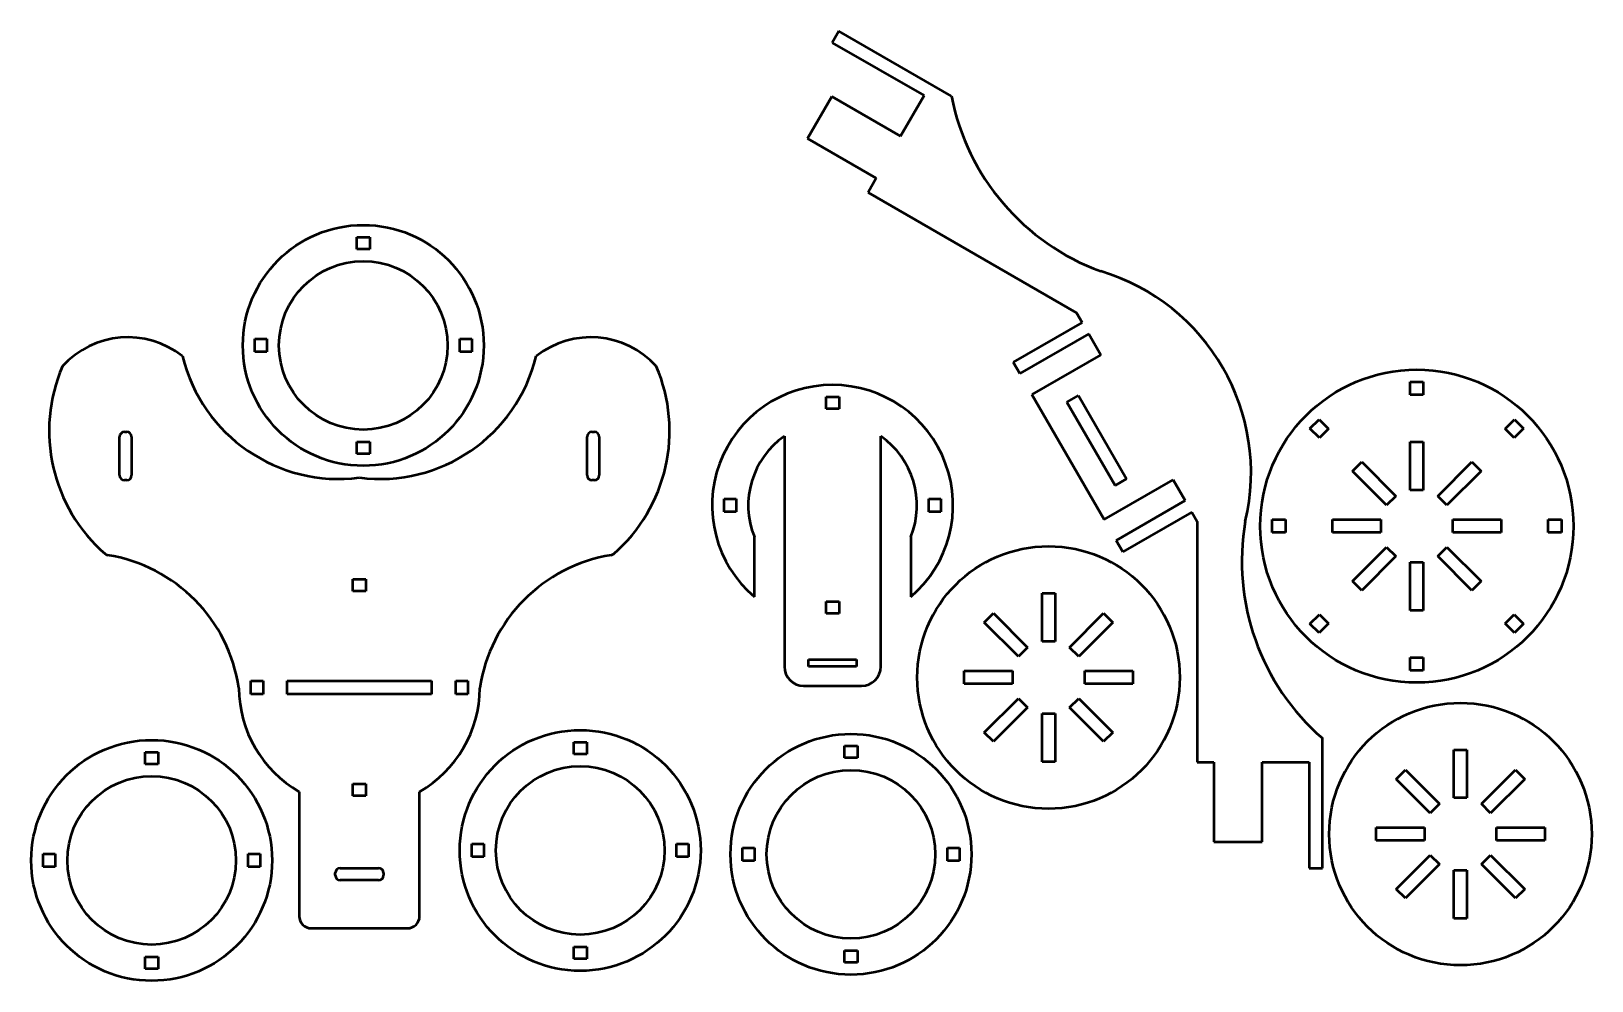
# Model space of a CAD drawing. Header units: millimetres. Extents: x 25 to 673, y 24 to 418.
import ezdxf

# ---------------------------------------------------------------- set-up
doc = ezdxf.new("R2010")
doc.units = ezdxf.units.MM
doc.layers.add('Visible (ANSI)', color=7, linetype='Continuous', lineweight=50)

msp = doc.modelspace()

# ---------------------------------------------------------------- linework, layer by layer
at = {"layer": 'Visible (ANSI)'}
for p, q in [((360.37, 418.24), (357.62, 413.47)), ((407.14, 391.24), (360.37, 418.24)), ((357.62, 413.47), (395.72, 391.47)), ((357.4, 391.09), (347.35, 373.68)), ((385.97, 374.59), (357.4, 391.09)), ((395.72, 391.47), (385.97, 374.59)), ((347.35, 373.68), (375.92, 357.18)), ((375.92, 357.18), (372.47, 351.2)), ((372.47, 351.2), (459.08, 301.2)), ((160.27, 332.74), (165.67, 332.74)), ((160.27, 327.74), (160.27, 332.74)), ((165.67, 332.74), (165.67, 327.74)), ((165.67, 327.74), (160.27, 327.74)), ((459.08, 301.2), (461.33, 297.31)), ((461.33, 297.31), (432.75, 280.81)), ((464.08, 292.54), (435.5, 276.04)), ((464.08, 292.54), (469.08, 283.88)), ((117.97, 290.44), (122.97, 290.44)), ((117.97, 285.04), (117.97, 290.44)), ((122.97, 285.04), (117.97, 285.04)), ((122.97, 290.44), (122.97, 285.04)), ((202.97, 285.04), (202.97, 290.44)), ((202.97, 290.44), (207.97, 290.44)), ((207.97, 285.04), (202.97, 285.04)), ((207.97, 290.44), (207.97, 285.04)), ((435.5, 276.04), (432.75, 280.81)), ((469.08, 283.88), (440.5, 267.38)), ((597.58, 272.67), (602.98, 272.67)), ((597.58, 267.17), (597.58, 272.67)), ((602.98, 272.67), (602.98, 267.17)), ((355.06, 266.33), (360.46, 266.33)), ((355.06, 261.33), (355.06, 266.33)), ((360.46, 266.33), (360.46, 261.33)), ((440.5, 267.38), (470.5, 215.42)), ((455.02, 264.22), (459.79, 266.97)), ((459.79, 266.97), (479.79, 232.33)), ((602.98, 267.17), (597.58, 267.17)), ((360.46, 261.33), (355.06, 261.33)), ((475.02, 229.58), (455.02, 264.22)), ((555.94, 253.18), (559.76, 257)), ((559.83, 249.29), (555.94, 253.18)), ((559.76, 257), (563.65, 253.11)), ((563.65, 253.11), (559.83, 249.29)), ((636.91, 253.11), (640.8, 257)), ((640.72, 249.29), (636.91, 253.11)), ((644.61, 253.18), (640.72, 249.29)), ((640.8, 257), (644.61, 253.18)), ((61.81, 233.8), (61.81, 249.8)), ((63.81, 251.8), (64.81, 251.8)), ((66.81, 249.8), (66.81, 233.8)), ((160.27, 247.74), (165.67, 247.74)), ((160.27, 242.74), (160.27, 247.74)), ((165.67, 247.74), (165.67, 242.74)), ((255.88, 233.8), (255.88, 249.8)), ((257.88, 251.8), (258.88, 251.8)), ((260.88, 249.8), (260.88, 233.8)), ((337.76, 250.05), (337.76, 154.33)), ((377.76, 154.33), (377.76, 250.05)), ((597.58, 247.67), (602.98, 247.67)), ((597.58, 227.67), (597.58, 247.67)), ((602.98, 247.67), (602.98, 227.67)), ((165.67, 242.74), (160.27, 242.74)), ((573.62, 235.51), (577.44, 239.32)), ((587.76, 221.36), (573.62, 235.51)), ((577.44, 239.32), (591.58, 225.18)), ((608.98, 225.18), (623.12, 239.32)), ((626.94, 235.51), (612.79, 221.36)), ((623.12, 239.32), (626.94, 235.51)), ((64.81, 231.8), (63.81, 231.8)), ((258.88, 231.8), (257.88, 231.8)), ((470.5, 215.42), (499.08, 231.92)), ((479.79, 232.33), (475.02, 229.58)), ((499.08, 231.92), (504.08, 223.26)), ((602.98, 227.67), (597.58, 227.67)), ((312.76, 218.63), (312.76, 224.03)), ((312.76, 224.03), (317.76, 224.03)), ((317.76, 224.03), (317.76, 218.63)), ((397.76, 224.03), (402.76, 224.03)), ((397.76, 218.63), (397.76, 224.03)), ((402.76, 224.03), (402.76, 218.63)), ((504.08, 223.26), (475.5, 206.76)), ((591.58, 225.18), (587.76, 221.36)), ((612.79, 221.36), (608.98, 225.18)), ((317.76, 218.63), (312.76, 218.63)), ((402.76, 218.63), (397.76, 218.63)), ((506.83, 218.5), (478.25, 202)), ((506.83, 218.5), (509.08, 214.6)), ((509.08, 214.6), (509.08, 114.6)), ((540.28, 215.37), (545.78, 215.37)), ((540.28, 209.97), (540.28, 215.37)), ((545.78, 215.37), (545.78, 209.97)), ((565.28, 215.37), (585.28, 215.37)), ((565.28, 209.97), (565.28, 215.37)), ((585.28, 215.37), (585.28, 209.97)), ((615.28, 209.97), (615.28, 215.37)), ((615.28, 215.37), (635.28, 215.37)), ((635.28, 215.37), (635.28, 209.97)), ((654.78, 209.97), (654.78, 215.37)), ((654.78, 215.37), (660.28, 215.37)), ((660.28, 215.37), (660.28, 209.97)), ((325.31, 183.28), (325.31, 208.2)), ((390.2, 208.2), (390.2, 183.28)), ((545.78, 209.97), (540.28, 209.97)), ((585.28, 209.97), (565.28, 209.97)), ((635.28, 209.97), (615.28, 209.97)), ((660.28, 209.97), (654.78, 209.97)), ((478.25, 202), (475.5, 206.76)), ((573.62, 189.83), (587.76, 203.97)), ((587.76, 203.97), (591.58, 200.15)), ((608.98, 200.15), (612.79, 203.97)), ((612.79, 203.97), (626.94, 189.83)), ((591.58, 200.15), (577.44, 186.01)), ((597.58, 197.67), (602.98, 197.67)), ((597.58, 177.67), (597.58, 197.67)), ((602.98, 197.67), (602.98, 177.67)), ((623.12, 186.01), (608.98, 200.15)), ((158.64, 190.66), (164.04, 190.66)), ((158.64, 185.66), (158.64, 190.66)), ((164.04, 190.66), (164.04, 185.66)), ((577.44, 186.01), (573.62, 189.83)), ((626.94, 189.83), (623.12, 186.01)), ((164.04, 185.66), (158.64, 185.66)), ((444.71, 184.83), (450.11, 184.83)), ((444.71, 164.83), (444.71, 184.83)), ((450.11, 184.83), (450.11, 164.83)), ((355.06, 181.33), (360.46, 181.33)), ((355.06, 176.33), (355.06, 181.33)), ((360.46, 176.33), (355.06, 176.33)), ((360.46, 181.33), (360.46, 176.33)), ((420.75, 172.67), (424.57, 176.48)), ((424.57, 176.48), (438.71, 162.34)), ((456.11, 162.34), (470.25, 176.48)), ((470.25, 176.48), (474.07, 172.67)), ((555.94, 172.15), (559.83, 176.04)), ((559.83, 176.04), (563.65, 172.22)), ((602.98, 177.67), (597.58, 177.67)), ((636.91, 172.22), (640.72, 176.04)), ((640.72, 176.04), (644.61, 172.15)), ((434.89, 158.52), (420.75, 172.67)), ((474.07, 172.67), (459.93, 158.52)), ((559.76, 168.33), (555.94, 172.15)), ((563.65, 172.22), (559.76, 168.33)), ((640.8, 168.33), (636.91, 172.22)), ((644.61, 172.15), (640.8, 168.33)), ((438.71, 162.34), (434.89, 158.52)), ((450.11, 164.83), (444.71, 164.83)), ((459.93, 158.52), (456.11, 162.34)), ((347.76, 157.33), (367.76, 157.33)), ((347.76, 154.33), (347.76, 157.33)), ((367.76, 157.33), (367.76, 154.33)), ((597.58, 158.17), (602.98, 158.17)), ((597.58, 152.67), (597.58, 158.17)), ((602.98, 158.17), (602.98, 152.67)), ((367.76, 154.33), (347.76, 154.33)), ((412.41, 147.13), (412.41, 152.53)), ((412.41, 152.53), (432.41, 152.53)), ((432.41, 152.53), (432.41, 147.13)), ((462.41, 147.13), (462.41, 152.53)), ((462.41, 152.53), (482.41, 152.53)), ((482.41, 152.53), (482.41, 147.13)), ((602.98, 152.67), (597.58, 152.67)), ((116.34, 142.96), (116.34, 148.36)), ((116.34, 148.36), (121.34, 148.36)), ((121.34, 142.96), (116.34, 142.96)), ((121.34, 148.36), (121.34, 142.96)), ((131.34, 148.36), (191.34, 148.36)), ((131.34, 142.96), (131.34, 148.36)), ((191.34, 142.96), (131.34, 142.96)), ((191.34, 148.36), (191.34, 142.96)), ((201.34, 148.36), (206.34, 148.36)), ((201.34, 142.96), (201.34, 148.36)), ((206.34, 142.96), (201.34, 142.96)), ((206.34, 148.36), (206.34, 142.96)), ((345.76, 146.33), (369.76, 146.33)), ((432.41, 147.13), (412.41, 147.13)), ((482.41, 147.13), (462.41, 147.13)), ((420.75, 126.99), (434.89, 141.13)), ((438.71, 137.31), (424.57, 123.17)), ((434.89, 141.13), (438.71, 137.31)), ((456.11, 137.31), (459.93, 141.13)), ((470.25, 123.17), (456.11, 137.31)), ((459.93, 141.13), (474.07, 126.99)), ((444.71, 134.83), (450.11, 134.83)), ((444.71, 114.83), (444.71, 134.83)), ((450.11, 134.83), (450.11, 114.83)), ((424.57, 123.17), (420.75, 126.99)), ((474.07, 126.99), (470.25, 123.17)), ((561.08, 70.6), (561.08, 124.6)), ((72.42, 118.84), (77.82, 118.84)), ((72.42, 113.84), (72.42, 118.84)), ((77.82, 118.84), (77.82, 113.84)), ((250.31, 122.99), (255.71, 122.99)), ((250.31, 117.99), (250.31, 122.99)), ((255.71, 117.99), (250.31, 117.99)), ((255.71, 122.99), (255.71, 117.99)), ((362.7, 121.39), (368.1, 121.39)), ((362.7, 116.39), (362.7, 121.39)), ((368.1, 121.39), (368.1, 116.39)), ((615.71, 119.78), (621.11, 119.78)), ((615.71, 99.78), (615.71, 119.78)), ((621.11, 119.78), (621.11, 99.78)), ((77.82, 113.84), (72.42, 113.84)), ((368.1, 116.39), (362.7, 116.39)), ((450.11, 114.83), (444.71, 114.83)), ((509.08, 114.6), (515.98, 114.6)), ((515.98, 114.6), (515.98, 81.6)), ((536.08, 114.6), (555.58, 114.6)), ((536.08, 81.6), (536.08, 114.6)), ((555.58, 114.6), (555.58, 70.6)), ((591.75, 107.61), (595.57, 111.43)), ((595.57, 111.43), (609.71, 97.29)), ((627.11, 97.29), (641.25, 111.43)), ((641.25, 111.43), (645.07, 107.61)), ((158.64, 105.66), (164.04, 105.66)), ((158.64, 100.66), (158.64, 105.66)), ((164.04, 105.66), (164.04, 100.66)), ((605.89, 93.47), (591.75, 107.61)), ((645.07, 107.61), (630.93, 93.47)), ((136.34, 102.36), (136.34, 50.66)), ((164.04, 100.66), (158.64, 100.66)), ((186.34, 50.66), (186.34, 102.36)), ((609.71, 97.29), (605.89, 93.47)), ((621.11, 99.78), (615.71, 99.78)), ((630.93, 93.47), (627.11, 97.29)), ((583.41, 82.08), (583.41, 87.48)), ((583.41, 87.48), (603.41, 87.48)), ((603.41, 87.48), (603.41, 82.08)), ((633.41, 82.08), (633.41, 87.48)), ((633.41, 87.48), (653.41, 87.48)), ((653.41, 87.48), (653.41, 82.08)), ((208.01, 80.69), (213.01, 80.69)), ((208.01, 75.29), (208.01, 80.69)), ((213.01, 80.69), (213.01, 75.29)), ((293.01, 75.29), (293.01, 80.69)), ((293.01, 80.69), (298.01, 80.69)), ((298.01, 80.69), (298.01, 75.29)), ((320.4, 79.09), (325.4, 79.09)), ((320.4, 73.69), (320.4, 79.09)), ((325.4, 79.09), (325.4, 73.69)), ((405.4, 73.69), (405.4, 79.09)), ((405.4, 79.09), (410.4, 79.09)), ((410.4, 79.09), (410.4, 73.69)), ((515.98, 81.6), (536.08, 81.6)), ((603.41, 82.08), (583.41, 82.08)), ((653.41, 82.08), (633.41, 82.08)), ((30.12, 76.54), (35.12, 76.54)), ((30.12, 71.14), (30.12, 76.54)), ((35.12, 76.54), (35.12, 71.14)), ((115.12, 71.14), (115.12, 76.54)), ((115.12, 76.54), (120.12, 76.54)), ((120.12, 76.54), (120.12, 71.14)), ((213.01, 75.29), (208.01, 75.29)), ((298.01, 75.29), (293.01, 75.29)), ((325.4, 73.69), (320.4, 73.69)), ((410.4, 73.69), (405.4, 73.69)), ((591.75, 61.94), (605.89, 76.08)), ((609.71, 72.26), (595.57, 58.12)), ((605.89, 76.08), (609.71, 72.26)), ((627.11, 72.26), (630.93, 76.08)), ((641.25, 58.12), (627.11, 72.26)), ((630.93, 76.08), (645.07, 61.94)), ((35.12, 71.14), (30.12, 71.14)), ((120.12, 71.14), (115.12, 71.14)), ((151.34, 67.66), (151.34, 68.66)), ((153.34, 70.66), (169.34, 70.66)), ((169.34, 65.66), (153.34, 65.66)), ((171.34, 68.66), (171.34, 67.66)), ((555.58, 70.6), (561.08, 70.6)), ((615.71, 69.78), (621.11, 69.78)), ((615.71, 49.78), (615.71, 69.78)), ((621.11, 69.78), (621.11, 49.78)), ((595.57, 58.12), (591.75, 61.94)), ((645.07, 61.94), (641.25, 58.12)), ((141.34, 45.66), (181.34, 45.66)), ((621.11, 49.78), (615.71, 49.78)), ((72.42, 33.84), (77.82, 33.84)), ((72.42, 28.84), (72.42, 33.84)), ((77.82, 33.84), (77.82, 28.84)), ((250.31, 37.99), (255.71, 37.99)), ((250.31, 32.99), (250.31, 37.99)), ((255.71, 32.99), (250.31, 32.99)), ((255.71, 37.99), (255.71, 32.99)), ((362.7, 36.39), (368.1, 36.39)), ((362.7, 31.39), (362.7, 36.39)), ((368.1, 36.39), (368.1, 31.39)), ((77.82, 28.84), (72.42, 28.84)), ((368.1, 31.39), (362.7, 31.39))]:
    msp.add_line(p, q, dxfattribs=at)
for centre, radius in [((162.97, 287.74), 50), ((162.97, 287.74), 35), ((600.28, 212.67), 65), ((447.41, 149.83), 54.5), ((618.41, 84.78), 54.5), ((75.12, 73.84), 50), ((253.01, 77.99), 50), ((365.4, 76.39), 50), ((253.01, 77.99), 35), ((365.4, 76.39), 35), ((75.12, 73.84), 35)]:
    msp.add_circle(centre, radius, dxfattribs=at)
for centre, radius, start, end in [((502.58, 409.81), 97.24, 191.00909, 249.84466), ((444.01, 234.77), 87.43, 346.66357, 73.33643), ((65.24, 254.49), 36.61, 51.70872, 137.83627), ((257.44, 254.49), 36.61, 42.16373, 128.29128), ((100.33, 252.23), 67.77, 156.66399, 228.90463), ((152.85, 299.1), 66.82, 193.7343, 277.30564), ((169.84, 299.1), 66.82, 262.69436, 346.2657), ((222.35, 252.23), 67.77, 311.09537, 23.33601), ((357.76, 221.33), 50, 310.46003, 229.53997), ((63.81, 249.8), 2, 90, 180), ((64.81, 249.8), 2, 0, 90), ((257.88, 249.8), 2, 90, 180), ((258.88, 249.8), 2, 0, 90), ((357.76, 221.33), 35, 124.8499, 202.02431), ((357.76, 221.33), 35, 337.97569, 55.1501), ((63.81, 233.8), 2, 180, 270), ((64.81, 233.8), 2, 270, 0), ((257.88, 233.8), 2, 180, 270), ((258.88, 233.8), 2, 270, 0), ((624.88, 197.98), 97.24, 170.15534, 228.99091), ((57.1, 202.66), 2, 228.90463, 260.86723), ((265.59, 202.66), 2, 279.13277, 311.09537), ((46.36, 135.83), 65.68, 8.34989, 80.86723), ((276.33, 135.83), 65.68, 99.13277, 171.65011), ((345.76, 154.33), 8, 180, 270), ((369.76, 154.33), 8, 270, 0), ((161.34, 145.66), 50, 180.32771, 240), ((161.34, 145.66), 50, 300, 359.67229), ((153.34, 68.66), 2, 90, 180), ((153.34, 67.66), 2, 180, 270), ((169.34, 68.66), 2, 0, 90), ((169.34, 67.66), 2, 270, 0), ((141.34, 50.66), 5, 180, 270), ((181.34, 50.66), 5, 270, 0)]:
    msp.add_arc(centre, radius, start, end, dxfattribs=at)

doc.saveas('drawing.dxf')
